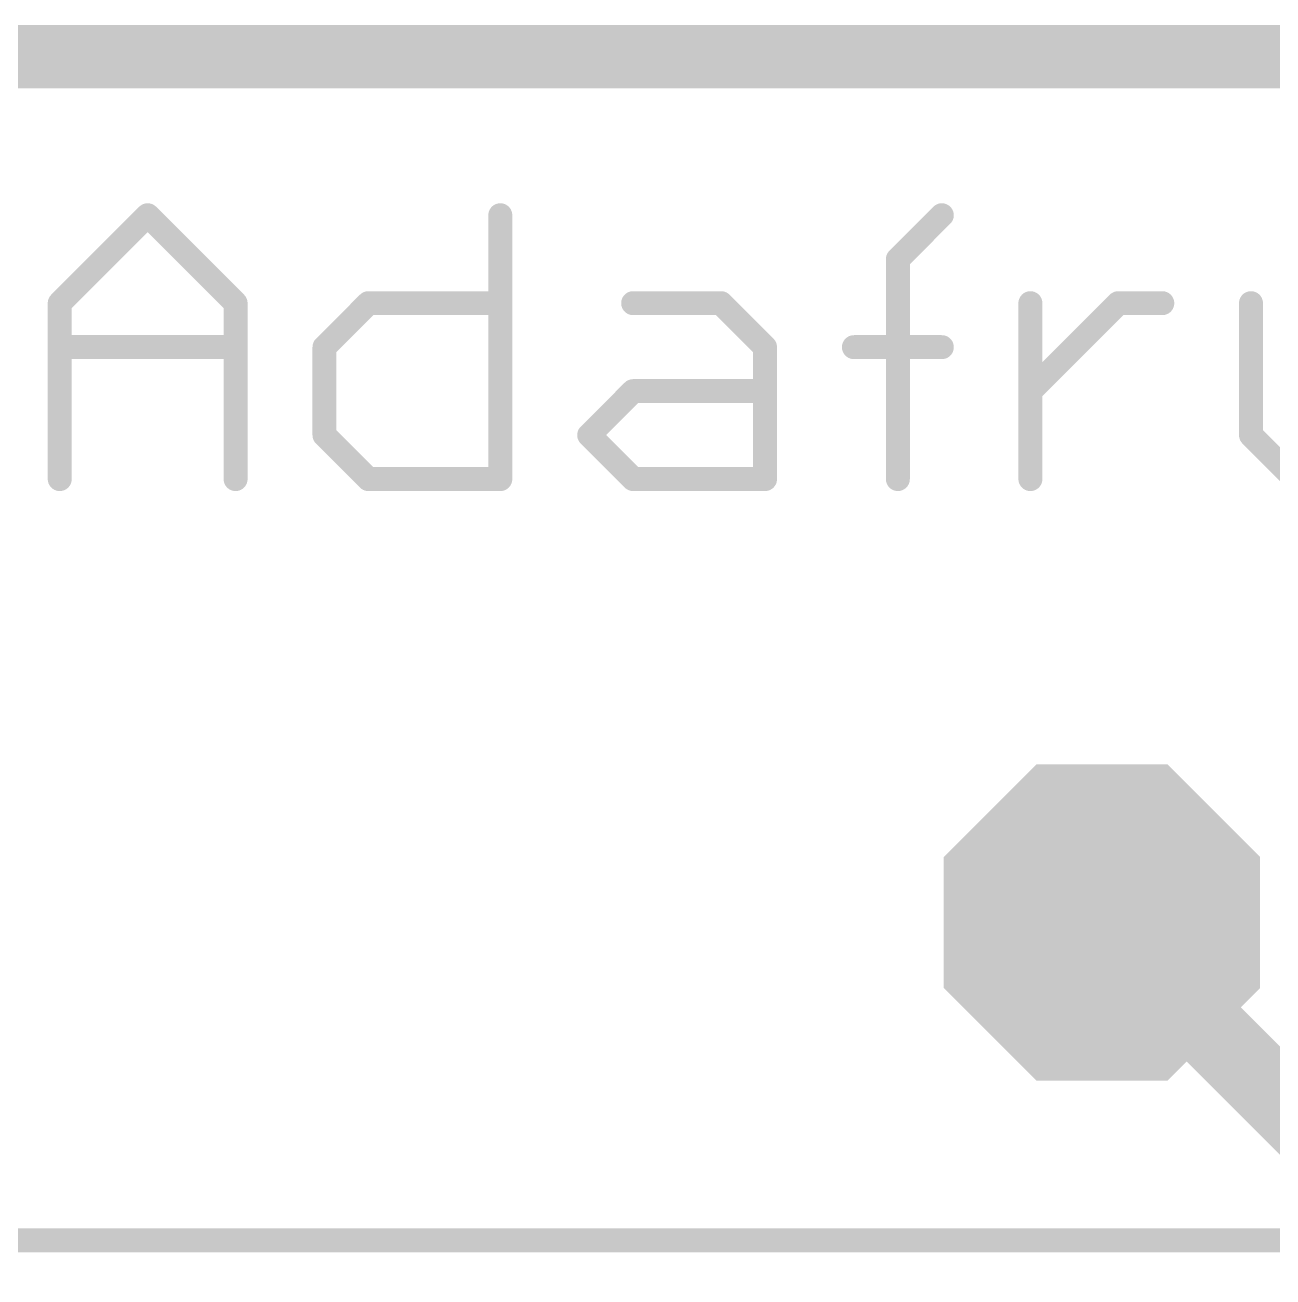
# Model space of a CAD drawing. Extents: x -0.3 to 85.2, y -0.4 to 56.2.
# Drawn here: x 40.27 to 46.88, y 49.56 to 56.19 of the extents above; entities that cross this region are included whole.
import ezdxf

# ---------------------------------------------------------------- set-up
doc = ezdxf.new("R2010")
doc.units = 0
for name, color, linetype in [('1', 12, 'CONTINUOUS'), ('16', 132, 'CONTINUOUS'), ('17', 110, 'CONTINUOUS'), ('20', 53, 'CONTINUOUS'), ('21', 253, 'CONTINUOUS')]:
    doc.layers.add(name, color=color, linetype=linetype)

# ---------------------------------------------------------------- blocks, each defined once
blk = doc.blocks.new('OCTAGONP')
at = {"const_width": 0.5}
blk.add_lwpolyline([(-0.25, -0.1036), (-0.25, 0.1036), (-0.1036, 0.25), (0.1036, 0.25), (0.25, 0.1036), (0.25, -0.1036), (0.1036, -0.25), (-0.1036, -0.25), (-0.25, -0.1036), (-0.25, 0.1036)], dxfattribs=at)

msp = doc.modelspace()

# ---------------------------------------------------------------- linework, layer by layer
at = {"layer": '1', "const_width": 0.3048}
msp.add_lwpolyline([(85.09, 56.007), (0, 56.007)], dxfattribs=at)
at = {"layer": '16'}
for points, const_width in [([(85.09, 56.007), (0, 56.007)], 0.3048), ([(48.645, 48.764), (45.974, 51.435)], 0.4064)]:
    msp.add_lwpolyline(points, dxfattribs=dict(at, const_width=const_width))
at = {"layer": '16', "const_width": 0.2032}
msp.add_lwpolyline([(46.0458, 51.5068, 1), (45.9022, 51.3632)], format="xyb", dxfattribs=at)
at = {"layer": '20', "const_width": 0.127}
msp.add_lwpolyline([(-0.037, 56.127), (84.963, 56.127)], dxfattribs=at)
at = {"layer": '21', "const_width": 0.127}
for points in [[(40.4495, 54.7166), (40.9156, 55.1827)], [(40.9156, 55.1827), (41.3816, 54.7166)], [(42.7849, 55.1827), (42.7849, 53.7845)], [(44.8924, 54.9497), (45.1254, 55.1827)], [(44.8924, 53.7845), (44.8924, 54.9497)], [(40.4495, 53.7845), (40.4495, 54.7166)], [(41.3816, 54.7166), (41.3816, 53.7845)], [(41.8528, 54.4836), (42.0858, 54.7166)], [(42.0858, 54.7166), (42.7849, 54.7166)], [(43.4891, 54.7166), (43.9552, 54.7166)], [(43.9552, 54.7166), (44.1882, 54.4836)], [(45.5949, 53.7845), (45.5949, 54.7166)], [(45.5949, 54.2506), (46.0609, 54.7166)], [(46.0609, 54.7166), (46.294, 54.7166)], [(46.7643, 54.7166), (46.7643, 54.0175)], [(40.4495, 54.4836), (41.3816, 54.4836)], [(41.8528, 54.0175), (41.8528, 54.4836)], [(44.1882, 54.4836), (44.1882, 53.7845)], [(44.6593, 54.4836), (45.1254, 54.4836)], [(43.2561, 54.0175), (43.4891, 54.2506)], [(43.4891, 54.2506), (44.1882, 54.2506)], [(42.0858, 53.7845), (41.8528, 54.0175)], [(43.4891, 53.7845), (43.2561, 54.0175)], [(46.7643, 54.0175), (46.9973, 53.7845)], [(42.7849, 53.7845), (42.0858, 53.7845)], [(44.1882, 53.7845), (43.4891, 53.7845)], [(82.545, 49.75), (2.545, 49.75)]]:
    msp.add_lwpolyline(points, dxfattribs=at)
at = {"layer": '21', "const_width": 0.0635}
for points in [[(40.938, 55.2051, 1), (40.8931, 55.1602)], [(40.938, 55.1602, 1), (40.8931, 55.2051)], [(42.8167, 55.1827, 1), (42.7532, 55.1827)], [(45.1478, 55.1602, 1), (45.1029, 55.2051)], [(44.9241, 54.9497, 1), (44.8606, 54.9497)], [(44.8699, 54.9721, 1), (44.9148, 54.9272)], [(40.4813, 54.7166, 1), (40.4177, 54.7166)], [(40.427, 54.7391, 1), (40.472, 54.6942)], [(41.4134, 54.7166, 1), (41.3499, 54.7166)], [(41.3592, 54.6942, 1), (41.4041, 54.7391)], [(42.0858, 54.7484, 1), (42.0858, 54.6849)], [(42.1083, 54.6942, 1), (42.0634, 54.7391)], [(42.7849, 54.6849, 1), (42.7849, 54.7484)], [(43.4891, 54.7484, 1), (43.4891, 54.6849)], [(43.9776, 54.7391, 1), (43.9327, 54.6942)], [(43.9552, 54.6849, 1), (43.9552, 54.7484)], [(45.6266, 54.7166, 1), (45.5631, 54.7166)], [(46.0609, 54.7484, 1), (46.0609, 54.6849)], [(46.0834, 54.6942, 1), (46.0385, 54.7391)], [(46.294, 54.6849, 1), (46.294, 54.7484)], [(46.796, 54.7166, 1), (46.7325, 54.7166)], [(40.4495, 54.5153, 1), (40.4495, 54.4518)], [(41.3816, 54.4518, 1), (41.3816, 54.5153)], [(41.8845, 54.4836, 1), (41.821, 54.4836)], [(41.8303, 54.506, 1), (41.8752, 54.4611)], [(44.2199, 54.4836, 1), (44.1564, 54.4836)], [(44.1657, 54.4611, 1), (44.2106, 54.506)], [(44.6593, 54.5153, 1), (44.6593, 54.4518)], [(45.1254, 54.4518, 1), (45.1254, 54.5153)], [(43.4891, 54.2823, 1), (43.4891, 54.2188)], [(43.5115, 54.2281, 1), (43.4666, 54.273)], [(44.1882, 54.2188, 1), (44.1882, 54.2823)], [(45.5724, 54.273, 1), (45.6173, 54.2281)], [(41.8752, 54.04, 1), (41.8303, 53.9951)], [(43.2785, 54.04, 1), (43.2336, 53.9951)], [(43.2336, 54.04, 1), (43.2785, 53.9951)], [(46.7867, 54.04, 1), (46.7418, 53.9951)], [(41.821, 54.0175, 1), (41.8845, 54.0175)], [(46.7325, 54.0175, 1), (46.796, 54.0175)], [(40.4177, 53.7845, 1), (40.4813, 53.7845)], [(41.3499, 53.7845, 1), (41.4134, 53.7845)], [(42.0858, 53.8163, 1), (42.0858, 53.7527)], [(42.0634, 53.762, 1), (42.1083, 53.807)], [(42.7532, 53.7845, 1), (42.8167, 53.7845)], [(42.7849, 53.7527, 1), (42.7849, 53.8163)], [(43.4891, 53.8163, 1), (43.4891, 53.7527)], [(43.4666, 53.762, 1), (43.5115, 53.807)], [(44.1564, 53.7845, 1), (44.2199, 53.7845)], [(44.1882, 53.7527, 1), (44.1882, 53.8163)], [(44.8606, 53.7845, 1), (44.9241, 53.7845)], [(45.5631, 53.7845, 1), (45.6266, 53.7845)]]:
    msp.add_lwpolyline(points, format="xyb", dxfattribs=at)

# ---------------------------------------------------------------- block references
at = {"layer": '17', "xscale": 1.6764, "yscale": 1.6764}
msp.add_blockref('OCTAGONP', (45.974, 51.435), dxfattribs=at)
msp.add_blockref('OCTAGONP', (45.974, 51.435), dxfattribs=at)

doc.saveas('drawing.dxf')
